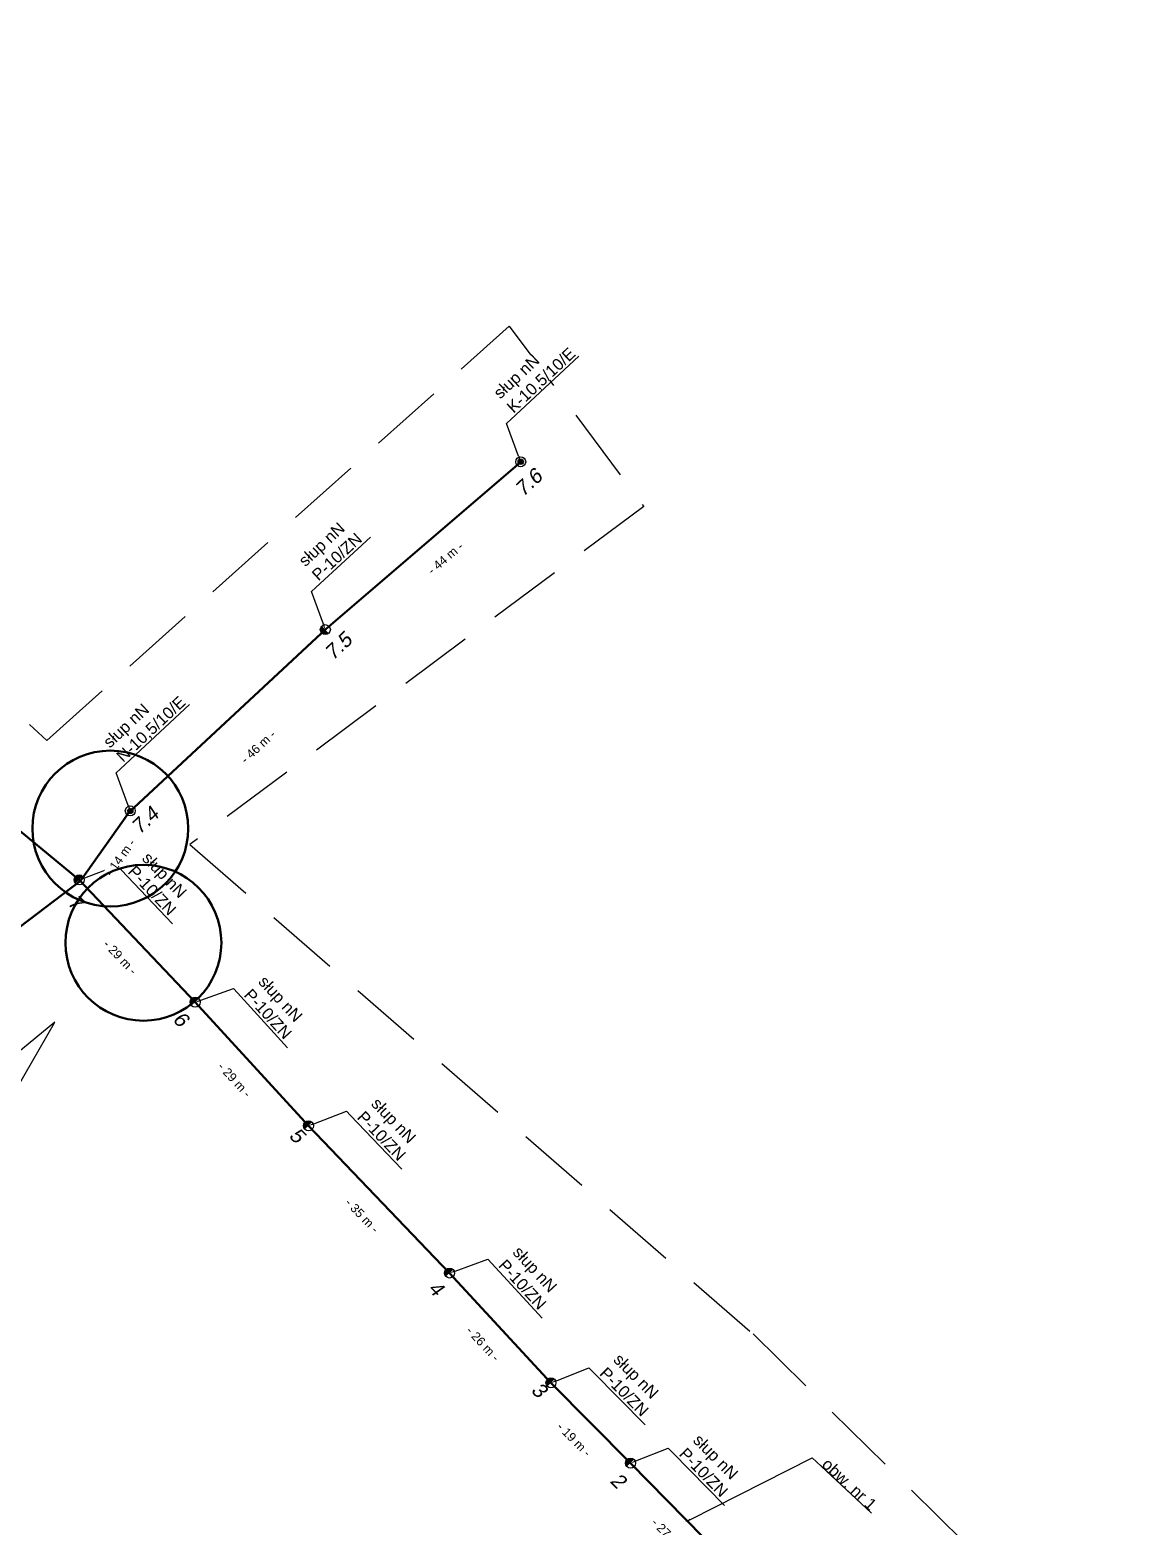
# Model space of a CAD drawing. Header units: millimetres. Extents: x 7530081 to 7533485, y 5764674 to 5768549.
# Drawn here: x 7531491 to 7531681.6, y 5767082.9 to 5767339.1 of the extents above; entities that cross this region are included whole.
import ezdxf
from ezdxf import colors
from ezdxf.entities.mleader import LeaderData, LeaderLine
from ezdxf.math import Vec2, Vec3

# ---------------------------------------------------------------- set-up
doc = ezdxf.new("R2010")
doc.units = ezdxf.units.MM
doc.linetypes.add('DASHED', pattern=[19.05, 12.7, -6.35])
for name, color, linetype, lineweight in [('!TELE', 3, 'Continuous', 50), ('!wymiary', 7, 'Continuous', 25), ('_numery', 7, 'Continuous', 40), ('_PRZEWIESZENIA', 6, 'Continuous', 50)]:
    doc.layers.add(name, color=color, linetype=linetype, lineweight=lineweight)
for name, color, linetype in [('!trafo', 6, 'DASHED'), ('_MM opisy', 7, 'Continuous'), ('_MM slupy', 5, 'Continuous')]:
    doc.layers.add(name, color=color, linetype=linetype)
doc.styles.get("Standard").update_dxf_attribs({"font": 'ARIAL.TTF'})
doc.dimstyles.new('opis linie', dxfattribs={"dimtxt": 1.5, "dimasz": 0.18, "dimexe": 0.18, "dimexo": 0.0625, "dimgap": 2.5, "dimtad": 4, "dimdec": 0, "dimzin": 0, "dimdsep": 46, "dimtxsty": 'Standard', "dimcen": 0.09, "dimse1": 1, "dimse2": 1, "dimsd1": 1, "dimsd2": 1, "dimclrt": 256, "dimadec": 0, "dimazin": 0, "dimtfac": 1, "dimtdec": 0, "dimtofl": 0, "dimtmove": 0, "dimatfit": 3, "dimfxl": 1, "dimtfill": 1, "dimtolj": 1, "dimtzin": 0, "dimarcsym": 0})

# ---------------------------------------------------------------- blocks, each defined once
blk = doc.blocks.new('*D468')
at = {"layer": '!wymiary', "insert": (7531482.75, 5767202.13), "char_height": 1.5, "attachment_point": 5, "rotation": 320.4789, "bg_fill": 3, "box_fill_scale": 1.1, "bg_fill_color": 9, "bg_fill_true_color": 13158600, "bg_fill_transparency": 0}
blk.add_mtext('\\A1;- 37 m -', dxfattribs=at)
blk = doc.blocks.new('*D469')
at = {"layer": '!wymiary', "insert": (7531506.45, 5767180.33), "char_height": 1.5, "attachment_point": 5, "rotation": 313.461, "bg_fill": 3, "box_fill_scale": 1.1, "bg_fill_color": 9, "bg_fill_true_color": 13158600, "bg_fill_transparency": 0}
blk.add_mtext('\\A1;- 29 m -', dxfattribs=at)
blk = doc.blocks.new('*D470')
at = {"layer": '!wymiary', "insert": (7531526.03, 5767159.34), "char_height": 1.5, "attachment_point": 5, "rotation": 312.5276, "bg_fill": 3, "box_fill_scale": 1.1, "bg_fill_color": 9, "bg_fill_true_color": 13158600, "bg_fill_transparency": 0}
blk.add_mtext('\\A1;- 29 m -', dxfattribs=at)
blk = doc.blocks.new('*D471')
at = {"layer": '!wymiary', "insert": (7531547.86, 5767136.1), "char_height": 1.5, "attachment_point": 5, "rotation": 313.7816, "bg_fill": 3, "box_fill_scale": 1.1, "bg_fill_color": 9, "bg_fill_true_color": 13158600, "bg_fill_transparency": 0}
blk.add_mtext('\\A1;- 35 m -', dxfattribs=at)
blk = doc.blocks.new('*D472')
at = {"layer": '!wymiary', "insert": (7531568.5679, 5767114.1449), "char_height": 1.5, "attachment_point": 5, "rotation": 312.711744, "bg_fill": 3, "box_fill_scale": 1.1, "bg_fill_color": 9, "bg_fill_true_color": 13158600, "bg_fill_transparency": 0}
blk.add_mtext('\\A1;- 26 m -', dxfattribs=at)
blk = doc.blocks.new('*D473')
at = {"layer": '!wymiary', "insert": (7531584.15, 5767097.77), "char_height": 1.5, "attachment_point": 5, "rotation": 314.7379, "bg_fill": 3, "box_fill_scale": 1.1, "bg_fill_color": 9, "bg_fill_true_color": 13158600, "bg_fill_transparency": 0}
blk.add_mtext('\\A1;- 19 m -', dxfattribs=at)
blk = doc.blocks.new('*D474')
at = {"layer": '!wymiary', "insert": (7531600.33, 5767081.37), "char_height": 1.5, "attachment_point": 5, "rotation": 314.4558, "bg_fill": 3, "box_fill_scale": 1.1, "bg_fill_color": 9, "bg_fill_true_color": 13158600, "bg_fill_transparency": 0}
blk.add_mtext('\\A1;- 27 m -', dxfattribs=at)
blk = doc.blocks.new('E')
at = {"layer": '_MM slupy'}
h = blk.add_hatch(color=256, dxfattribs=at)
h.dxf.hatch_style = 1
h.paths.add_polyline_path([(0.27, 0.37, 1), (-0.27, -0.37, 1)])
for radius in [0.857, 0.457]:
    blk.add_circle((0, 0), radius, dxfattribs=at)
blk = doc.blocks.new('*D624')
at = {"layer": '!wymiary', "insert": (7531485.58, 5767177.09), "char_height": 1.5, "attachment_point": 5, "rotation": 37.2328, "bg_fill": 3, "box_fill_scale": 1.1, "bg_fill_color": 9, "bg_fill_true_color": 13158600, "bg_fill_transparency": 0}
blk.add_mtext('\\A1;- 45 m -', dxfattribs=at)
blk = doc.blocks.new('*D627')
at = {"layer": '!wymiary', "insert": (7531506.46, 5767197.39), "char_height": 1.5, "attachment_point": 5, "rotation": 54.5214, "bg_fill": 3, "box_fill_scale": 1.1, "bg_fill_color": 9, "bg_fill_true_color": 13158600, "bg_fill_transparency": 0}
blk.add_mtext('\\A1;- 14 m -', dxfattribs=at)
blk = doc.blocks.new('*D628')
at = {"layer": '!wymiary', "insert": (7531530.07, 5767216.35), "char_height": 1.5, "attachment_point": 5, "rotation": 42.9266, "bg_fill": 3, "box_fill_scale": 1.1, "bg_fill_color": 9, "bg_fill_true_color": 13158600, "bg_fill_transparency": 0}
blk.add_mtext('\\A1;- 46 m -', dxfattribs=at)
blk = doc.blocks.new('*D629')
at = {"layer": '!wymiary', "insert": (7531562.12, 5767248.64), "char_height": 1.5, "attachment_point": 5, "rotation": 40.6326, "bg_fill": 3, "box_fill_scale": 1.1, "bg_fill_color": 9, "bg_fill_true_color": 13158600, "bg_fill_transparency": 0}
blk.add_mtext('\\A1;- 44 m -', dxfattribs=at)
blk = doc.blocks.new('ZN')
at = {"layer": '_MM slupy', "transparency": 33554687}
h = blk.add_hatch(color=256, dxfattribs=at)
h.dxf.hatch_style = 1
h.paths.add_polyline_path([(0, -0.86), (0, 0.86, 1)])
at = {"layer": '_MM slupy'}
blk.add_circle((0, 0), 0.857, dxfattribs=at)

msp = doc.modelspace()

# ---------------------------------------------------------------- linework, layer by layer
at = {"layer": '!TELE'}
msp.add_lwpolyline([(7531326.49, 5767339.07), (7531361.4, 5767309.33), (7531396.98, 5767279.58), (7531433.1, 5767248.34), (7531471.18, 5767216.88), (7531499.44, 5767193.57), (7531519.29, 5767172.62), (7531538.68, 5767151.48), (7531562.84, 5767126.27), (7531580.2, 5767107.47), (7531593.81, 5767093.73), (7531612.56, 5767074.62), (7531625.01, 5767062.99), (7531651.14, 5767039.08), (7531670.91, 5767020.86), (7531692.33, 5767001.3), (7531711.66, 5766983.38), (7531737.55, 5766954.22), (7531772.66, 5766914.44), (7531807.76, 5766876.71), (7531842.34, 5766839.53)], dxfattribs=at)
at = {"layer": '!trafo', "color": 3}
msp.add_lwpolyline([(7531359.21, 5767270.36), (7531391.93, 5767309.53), (7531493.91, 5767217.45), (7531573.04, 5767288.36), (7531596.07, 5767257.51), (7531518.35, 5767199.62), (7531614.79, 5767115.86), (7532146.11, 5766591.33), (7532084.98, 5766546.12), (7531739.21, 5766915.92), (7531658.18, 5766863.73), (7531441.45, 5767075.49), (7531495.29, 5767169.21), (7531403.55, 5767094.13), (7531379.71, 5767119.17), (7531426.38, 5767230.11), (7531359.21, 5767270.36)], dxfattribs=at)

# ---------------------------------------------------------------- block references
at = {"layer": '_MM slupy'}
for p, rotation in [((7531541.57, 5767236.41), 42.6997294609691), ((7531499.44, 5767193.57), 313.4609799020921), ((7531519.29, 5767172.62), 312.5276246458798), ((7531538.68, 5767151.48), 313.7816183867773), ((7531562.84, 5767126.27), 312.7117443608658), ((7531580.2, 5767107.47), 314.7379171753474), ((7531593.81, 5767093.73), 314.4557820491749)]:
    msp.add_blockref('ZN', p, dxfattribs=dict(at, rotation=rotation))

# ---------------------------------------------------------------- next in the draw order: leaders
at = {"layer": '_MM opisy'}
ml = msp.add_multileader_mtext('Standard', dxfattribs=at)
ml.set_content('\\pxql;słup nN\\PP-10/ZN', color=256)
ml.set_leader_properties()
ml.build(insert=Vec2(0, 0))
ml.multileader.update_dxf_attribs({"has_text_frame": 1, "text_left_attachment_type": 5, "text_right_attachment_type": 5, "dogleg_length": 1, "arrow_head_size": 1})
ctx = ml.context
ctx.base_point, ctx.char_height, ctx.arrow_head_size, ctx.landing_gap_size, ctx.plane_origin, ctx.plane_x_axis, ctx.plane_y_axis = Vec3(7531506.64, 5767195.28), 2, 1, 1, Vec3(7531499.59, 5767191.35), Vec3(0.68786, -0.725843), Vec3(0.725843, 0.68786)
ctx.left_attachment, ctx.right_attachment = 5, 5
notes = []
notes.append((ctx, [(0, (1, 1, 0), (7531505.95, 5767196.01), (0.68786, -0.725843), 1, [(0, [(7531499.44, 5767193.57), (7531505.95, 5767196.01)], 0, [])])]))
ctx.mtext.insert, ctx.mtext.text_direction, ctx.mtext.rotation, ctx.mtext.flow_direction = Vec3(7531511.51, 5767198.52), Vec3(0.68786, -0.725843), 5.470926, 5
ctx.mtext.has_bg_fill, ctx.mtext.bg_color, ctx.mtext.bg_scale_factor, ctx.mtext.bg_transparency, ctx.mtext.use_window_bg_color = 1, -1023410175, 1, 0, 1
ml = msp.add_multileader_mtext('Standard', dxfattribs=at)
ml.set_content('\\pxql;słup nN\\PP-10/ZN', color=256)
ml.set_leader_properties()
ml.build(insert=Vec2(0, 0))
ml.multileader.update_dxf_attribs({"has_text_frame": 1, "text_left_attachment_type": 5, "text_right_attachment_type": 5, "dogleg_length": 1, "arrow_head_size": 1})
ctx = ml.context
ctx.base_point, ctx.char_height, ctx.arrow_head_size, ctx.landing_gap_size, ctx.plane_origin, ctx.plane_x_axis, ctx.plane_y_axis = Vec3(7531526.52, 5767174.22), 2, 1, 1, Vec3(7531519.4, 5767170.39), Vec3(0.675946, -0.736952), Vec3(0.736952, 0.675946)
ctx.left_attachment, ctx.right_attachment = 5, 5
notes.append((ctx, [(0, (1, 1, 0), (7531525.84, 5767174.95), (0.675946, -0.736952), 1, [(0, [(7531519.29, 5767172.62), (7531525.84, 5767174.95)], 0, [])])]))
ctx.mtext.insert, ctx.mtext.text_direction, ctx.mtext.rotation, ctx.mtext.flow_direction = Vec3(7531531.44, 5767177.38), Vec3(0.675946, -0.736952), 5.454636, 5
ctx.mtext.has_bg_fill, ctx.mtext.bg_color, ctx.mtext.bg_scale_factor, ctx.mtext.bg_transparency, ctx.mtext.use_window_bg_color = 1, -1023410175, 1, 0, 1
ml = msp.add_multileader_mtext('Standard', dxfattribs=at)
ml.set_content('\\pxql;słup nN\\PP-10/ZN', color=256)
ml.set_leader_properties()
ml.build(insert=Vec2(0, 0))
ml.multileader.update_dxf_attribs({"has_text_frame": 1, "text_left_attachment_type": 5, "text_right_attachment_type": 5, "dogleg_length": 1, "arrow_head_size": 1})
ctx = ml.context
ctx.base_point, ctx.char_height, ctx.arrow_head_size, ctx.landing_gap_size, ctx.plane_origin, ctx.plane_x_axis, ctx.plane_y_axis = Vec3(7531545.87, 5767153.23), 2, 1, 1, Vec3(7531538.84, 5767149.26), Vec3(0.691912, -0.721982), Vec3(0.721982, 0.691912)
ctx.left_attachment, ctx.right_attachment = 5, 5
notes.append((ctx, [(0, (1, 1, 0), (7531545.18, 5767153.96), (0.691912, -0.721982), 1, [(0, [(7531538.68, 5767151.48), (7531545.18, 5767153.96)], 0, [])])]))
ctx.mtext.insert, ctx.mtext.text_direction, ctx.mtext.rotation, ctx.mtext.flow_direction = Vec3(7531550.73, 5767156.5), Vec3(0.691912, -0.721982), 5.476522, 5
ctx.mtext.has_bg_fill, ctx.mtext.bg_color, ctx.mtext.bg_scale_factor, ctx.mtext.bg_transparency, ctx.mtext.use_window_bg_color = 1, -1023410175, 1, 0, 1
ml = msp.add_multileader_mtext('Standard', dxfattribs=at)
ml.set_content('\\pxql;słup nN\\PP-10/ZN', color=256)
ml.set_leader_properties()
ml.build(insert=Vec2(0, 0))
ml.multileader.update_dxf_attribs({"has_text_frame": 1, "text_left_attachment_type": 5, "text_right_attachment_type": 5, "dogleg_length": 1, "arrow_head_size": 1})
ctx = ml.context
ctx.base_point, ctx.char_height, ctx.arrow_head_size, ctx.landing_gap_size, ctx.plane_origin, ctx.plane_x_axis, ctx.plane_y_axis = Vec3(7531570.06, 5767127.89), 2, 1, 1, Vec3(7531562.96, 5767124.04), Vec3(0.67831, -0.734776), Vec3(0.734776, 0.67831)
ctx.left_attachment, ctx.right_attachment = 5, 5
notes.append((ctx, [(0, (1, 1, 0), (7531569.39, 5767128.62), (0.67831, -0.734776), 1, [(0, [(7531562.84, 5767126.27), (7531569.39, 5767128.62)], 0, [])])]))
ctx.mtext.insert, ctx.mtext.text_direction, ctx.mtext.rotation, ctx.mtext.flow_direction = Vec3(7531574.98, 5767131.07), Vec3(0.67831, -0.734776), 5.45785, 5
ctx.mtext.has_bg_fill, ctx.mtext.bg_color, ctx.mtext.bg_scale_factor, ctx.mtext.bg_transparency, ctx.mtext.use_window_bg_color = 1, -1023410175, 1, 0, 1
ml = msp.add_multileader_mtext('Standard', dxfattribs=at)
ml.set_content('\\pxql;słup nN\\PP-10/ZN', color=256)
ml.set_leader_properties()
ml.build(insert=Vec2(0, 0))
ml.multileader.update_dxf_attribs({"has_text_frame": 1, "text_left_attachment_type": 5, "text_right_attachment_type": 5, "dogleg_length": 1, "arrow_head_size": 1})
ctx = ml.context
ctx.base_point, ctx.char_height, ctx.arrow_head_size, ctx.landing_gap_size, ctx.plane_origin, ctx.plane_x_axis, ctx.plane_y_axis = Vec3(7531587.36, 5767109.34), 2, 1, 1, Vec3(7531580.4, 5767105.25), Vec3(0.703865, -0.710334), Vec3(0.710334, 0.703865)
ctx.left_attachment, ctx.right_attachment = 5, 5
notes.append((ctx, [(0, (1, 1, 0), (7531586.66, 5767110.05), (0.703865, -0.710334), 1, [(0, [(7531580.2, 5767107.47), (7531586.66, 5767110.05)], 0, [])])]))
ctx.mtext.insert, ctx.mtext.text_direction, ctx.mtext.rotation, ctx.mtext.flow_direction = Vec3(7531592.16, 5767112.69), Vec3(0.703865, -0.710334), 5.493213, 5
ctx.mtext.has_bg_fill, ctx.mtext.bg_color, ctx.mtext.bg_scale_factor, ctx.mtext.bg_transparency, ctx.mtext.use_window_bg_color = 1, -1023410175, 1, 0, 1
for ctx, leaders in notes:
    for number, flags, end, landing, length, lines in leaders:
        leader = LeaderData()
        leader.index, (leader.has_last_leader_line, leader.has_dogleg_vector, leader.attachment_direction) = number, flags
        leader.last_leader_point, leader.dogleg_vector, leader.dogleg_length = Vec3(end), Vec3(landing), length
        for number, points, colour, breaks in lines:
            line = LeaderLine()
            line.index, line.vertices, line.color, line.breaks = number, Vec3.list(points), colors.encode_raw_color(colour), breaks
            leader.lines.append(line)
        ctx.leaders.append(leader)

# ---------------------------------------------------------------- next in the draw order: dimensions: what is measured, and where the dimension line sits
at = {"layer": '!wymiary'}
dim = msp.add_aligned_dim(p1=(7531471.18, 5767216.88), p2=(7531499.44, 5767193.57), distance=-0.75, dimstyle='opis linie', override={"dimpost": '- <> m -'}, dxfattribs=at)
dim.commit()
dim.dimension.update_dxf_attribs({"geometry": '*D468', "text_midpoint": (7531482.75, 5767202.13)})

# ---------------------------------------------------------------- next in the draw order: leaders
at = {"layer": '_MM opisy'}
ml = msp.add_multileader_mtext('Standard', dxfattribs=at)
ml.set_content('\\pxql;słup nN\\PP-10/ZN', color=256)
ml.set_leader_properties()
ml.build(insert=Vec2(0, 0))
ml.multileader.update_dxf_attribs({"has_text_frame": 1, "text_left_attachment_type": 5, "text_right_attachment_type": 5, "dogleg_length": 1, "arrow_head_size": 1})
ctx = ml.context
ctx.base_point, ctx.char_height, ctx.arrow_head_size, ctx.landing_gap_size, ctx.plane_origin, ctx.plane_x_axis, ctx.plane_y_axis = Vec3(7531600.98, 5767095.57), 2, 1, 1, Vec3(7531594, 5767091.51), Vec3(0.700359, -0.713791), Vec3(0.713791, 0.700359)
ctx.left_attachment, ctx.right_attachment = 5, 5
notes = []
notes.append((ctx, [(0, (1, 1, 0), (7531600.28, 5767096.28), (0.700359, -0.713791), 1, [(0, [(7531593.81, 5767093.73), (7531600.28, 5767096.28)], 0, [])])]))
ctx.mtext.insert, ctx.mtext.text_direction, ctx.mtext.rotation, ctx.mtext.flow_direction = Vec3(7531605.8, 5767098.89), Vec3(0.700359, -0.713791), 5.488289, 5
ctx.mtext.has_bg_fill, ctx.mtext.bg_color, ctx.mtext.bg_scale_factor, ctx.mtext.bg_transparency, ctx.mtext.use_window_bg_color = 1, -1023410175, 1, 0, 1
for ctx, leaders in notes:
    for number, flags, end, landing, length, lines in leaders:
        leader = LeaderData()
        leader.index, (leader.has_last_leader_line, leader.has_dogleg_vector, leader.attachment_direction) = number, flags
        leader.last_leader_point, leader.dogleg_vector, leader.dogleg_length = Vec3(end), Vec3(landing), length
        for number, points, colour, breaks in lines:
            line = LeaderLine()
            line.index, line.vertices, line.color, line.breaks = number, Vec3.list(points), colors.encode_raw_color(colour), breaks
            leader.lines.append(line)
        ctx.leaders.append(leader)

# ---------------------------------------------------------------- next in the draw order: dimensions: what is measured, and where the dimension line sits
at = {"layer": '!wymiary'}
dim = msp.add_aligned_dim(p1=(7531499.44, 5767193.57), p2=(7531519.29, 5767172.62), distance=-0.75, dimstyle='opis linie', override={"dimpost": '- <> m -'}, dxfattribs=at)
dim.commit()
dim.dimension.update_dxf_attribs({"geometry": '*D469', "text_midpoint": (7531506.45, 5767180.33)})

# ---------------------------------------------------------------- next in the draw order: linework, layer by layer
at = {"layer": '!TELE', "color": 1}
msp.add_lwpolyline([(7531499.63, 5767193.41), (7531507.99, 5767205.15), (7531541.74, 5767236.54), (7531575.26, 5767265.29)], dxfattribs=at)
at = {"layer": '!TELE'}
msp.add_lwpolyline([(7531393.8, 5767113.55), (7531427.86, 5767139.17), (7531463.98, 5767166.34), (7531499.63, 5767193.41)], dxfattribs=at)

# ---------------------------------------------------------------- next in the draw order: dimensions: what is measured, and where the dimension line sits
at = {"layer": '!wymiary'}
dim = msp.add_aligned_dim(p1=(7531519.29, 5767172.62), p2=(7531538.68, 5767151.48), distance=-0.75, dimstyle='opis linie', override={"dimpost": '- <> m -'}, dxfattribs=at)
dim.commit()
dim.dimension.update_dxf_attribs({"geometry": '*D470', "text_midpoint": (7531526.03, 5767159.34)})

# ---------------------------------------------------------------- next in the draw order: texts
at = {"layer": '_numery', "oblique": 10}
msp.add_text('6', height=2.5, rotation=314.9841, dxfattribs=at).set_placement((7531515.29, 5767169.55))

# ---------------------------------------------------------------- next in the draw order: dimensions: what is measured, and where the dimension line sits
at = {"layer": '!wymiary'}
dim = msp.add_linear_dim(base=(7531500.35, 5767192.41), p1=(7531463.95, 5767166.3), p2=(7531499.61, 5767193.39), angle=37.2328, dimstyle='opis linie', override={"dimpost": '- <> m -'}, dxfattribs=at)
dim.commit()
dim.dimension.update_dxf_attribs({"geometry": '*D624', "text_midpoint": (7531483.61, 5767179.68), "dimtype": 161})
dim = msp.add_aligned_dim(p1=(7531538.68, 5767151.48), p2=(7531562.84, 5767126.27), distance=-0.75, dimstyle='opis linie', override={"dimpost": '- <> m -'}, dxfattribs=at)
dim.commit()
dim.dimension.update_dxf_attribs({"geometry": '*D471', "text_midpoint": (7531547.86, 5767136.1)})

# ---------------------------------------------------------------- next in the draw order: leaders
at = {"layer": '_MM opisy'}
ml = msp.add_multileader_mtext('Standard', dxfattribs=at)
ml.set_content('\\pxql;słup nN\\PK-10,5/10/E', color=256)
ml.set_leader_properties()
ml.build(insert=Vec2(0, 0))
ml.multileader.update_dxf_attribs({"has_text_frame": 1, "text_left_attachment_type": 5, "text_right_attachment_type": 5, "dogleg_length": 1, "arrow_head_size": 1})
ctx = ml.context
ctx.base_point, ctx.char_height, ctx.arrow_head_size, ctx.landing_gap_size, ctx.plane_origin, ctx.plane_x_axis, ctx.plane_y_axis = Vec3(7531573.35, 5767272.35), 2, 1, 1, Vec3(7531577.23, 5767265.28), Vec3(0.730744, 0.682651), Vec3(-0.682651, 0.730744)
ctx.left_attachment, ctx.right_attachment = 5, 5
notes = []
notes.append((ctx, [(0, (1, 1, 0), (7531572.61, 5767271.67), (0.730744, 0.682651), 1, [(0, [(7531575.01, 5767265.14), (7531572.61, 5767271.67)], 0, [])])]))
ctx.mtext.insert, ctx.mtext.text_direction, ctx.mtext.rotation, ctx.mtext.flow_direction = Vec3(7531570.14, 5767277.25), Vec3(0.730744, 0.682651), 0.751385, 5
ctx.mtext.has_bg_fill, ctx.mtext.bg_color, ctx.mtext.bg_scale_factor, ctx.mtext.bg_transparency, ctx.mtext.use_window_bg_color = 1, -1023410175, 1, 0, 1
ml = msp.add_multileader_mtext('Standard', dxfattribs=at)
ml.set_content('\\pxql;słup nN\\PP-10/ZN', color=256)
ml.set_leader_properties()
ml.build(insert=Vec2(0, 0))
ml.multileader.update_dxf_attribs({"has_text_frame": 1, "text_left_attachment_type": 5, "text_right_attachment_type": 5, "dogleg_length": 1, "arrow_head_size": 1})
ctx = ml.context
ctx.base_point, ctx.char_height, ctx.arrow_head_size, ctx.landing_gap_size, ctx.plane_origin, ctx.plane_x_axis, ctx.plane_y_axis = Vec3(7531539.96, 5767243.63), 2, 1, 1, Vec3(7531543.8, 5767236.53), Vec3(0.734918, 0.678156), Vec3(-0.678156, 0.734918)
ctx.left_attachment, ctx.right_attachment = 5, 5
notes.append((ctx, [(0, (1, 1, 0), (7531539.22, 5767242.95), (0.734918, 0.678156), 1, [(0, [(7531541.57, 5767236.41), (7531539.22, 5767242.95)], 0, [])])]))
ctx.mtext.insert, ctx.mtext.text_direction, ctx.mtext.rotation, ctx.mtext.flow_direction = Vec3(7531536.78, 5767248.55), Vec3(0.734918, 0.678156), 0.745251, 5
ctx.mtext.has_bg_fill, ctx.mtext.bg_color, ctx.mtext.bg_scale_factor, ctx.mtext.bg_transparency, ctx.mtext.use_window_bg_color = 1, -1023410175, 1, 0, 1
ml = msp.add_multileader_mtext('Standard', dxfattribs=at)
ml.set_content('\\pxql;słup nN\\PN-10,5/10/E', color=256)
ml.set_leader_properties()
ml.build(insert=Vec2(0, 0))
ml.multileader.update_dxf_attribs({"has_text_frame": 1, "text_left_attachment_type": 5, "text_right_attachment_type": 5, "dogleg_length": 1, "arrow_head_size": 1})
ctx = ml.context
ctx.base_point, ctx.char_height, ctx.arrow_head_size, ctx.landing_gap_size, ctx.plane_origin, ctx.plane_x_axis, ctx.plane_y_axis = Vec3(7531506.52, 5767212.58), 2, 1, 1, Vec3(7531510.4, 5767205.5), Vec3(0.730744, 0.682651), Vec3(-0.682651, 0.730744)
ctx.left_attachment, ctx.right_attachment = 5, 5
notes.append((ctx, [(0, (1, 1, 0), (7531505.79, 5767211.9), (0.730744, 0.682651), 1, [(0, [(7531508.18, 5767205.37), (7531505.79, 5767211.9)], 0, [])])]))
ctx.mtext.insert, ctx.mtext.text_direction, ctx.mtext.rotation, ctx.mtext.flow_direction = Vec3(7531503.31, 5767217.48), Vec3(0.730744, 0.682651), 0.751385, 5
ctx.mtext.has_bg_fill, ctx.mtext.bg_color, ctx.mtext.bg_scale_factor, ctx.mtext.bg_transparency, ctx.mtext.use_window_bg_color = 1, -1023410175, 1, 0, 1
for ctx, leaders in notes:
    for number, flags, end, landing, length, lines in leaders:
        leader = LeaderData()
        leader.index, (leader.has_last_leader_line, leader.has_dogleg_vector, leader.attachment_direction) = number, flags
        leader.last_leader_point, leader.dogleg_vector, leader.dogleg_length = Vec3(end), Vec3(landing), length
        for number, points, colour, breaks in lines:
            line = LeaderLine()
            line.index, line.vertices, line.color, line.breaks = number, Vec3.list(points), colors.encode_raw_color(colour), breaks
            leader.lines.append(line)
        ctx.leaders.append(leader)

# ---------------------------------------------------------------- next in the draw order: block references
at = {"rotation": 43.05116878222647}
for p in [(7531575.01, 5767265.14), (7531508.18, 5767205.37)]:
    msp.add_blockref('E', p, dxfattribs=at)

# ---------------------------------------------------------------- next in the draw order: texts
at = {"layer": '_numery', "oblique": 10}
for s, p in [('7', (7531497.3, 5767189.53)), ('5', (7531535.2, 5767149.64))]:
    msp.add_text(s, height=2.5, rotation=314.9841, dxfattribs=at).set_placement(p)

# ---------------------------------------------------------------- next in the draw order: dimensions: what is measured, and where the dimension line sits
at = {"layer": '!wymiary'}
dim = msp.add_aligned_dim(p1=(7531562.84, 5767126.27), p2=(7531580.2, 5767107.47), distance=-0.75, dimstyle='opis linie', override={"dimpost": '- <> m -'}, dxfattribs=at)
dim.commit()
dim.dimension.update_dxf_attribs({"geometry": '*D472', "text_midpoint": (7531568.57, 5767114.14)})

# ---------------------------------------------------------------- next in the draw order: texts
at = {"layer": '_numery', "oblique": 10}
msp.add_text('4', height=2.5, rotation=314.9841, dxfattribs=at).set_placement((7531558.98, 5767123.47))

# ---------------------------------------------------------------- next in the draw order: dimensions: what is measured, and where the dimension line sits
at = {"layer": '!wymiary'}
dim = msp.add_linear_dim(base=(7531507.99, 5767205.15), p1=(7531499.63, 5767193.41), p2=(7531507.99, 5767205.15), angle=54.5214, dimstyle='opis linie', override={"dimpost": '- <> m -'}, dxfattribs=at)
dim.commit()
dim.dimension.update_dxf_attribs({"geometry": '*D627', "text_midpoint": (7531503.81, 5767199.28), "dimtype": 161})
dim = msp.add_aligned_dim(p1=(7531580.2, 5767107.47), p2=(7531593.81, 5767093.73), distance=-0.75, dimstyle='opis linie', override={"dimpost": '- <> m -'}, dxfattribs=at)
dim.commit()
dim.dimension.update_dxf_attribs({"geometry": '*D473', "text_midpoint": (7531584.15, 5767097.77)})

# ---------------------------------------------------------------- next in the draw order: linework, layer by layer
at = {"layer": '_PRZEWIESZENIA', "color": 3}
msp.add_circle((7531510.43, 5767182.8), 13.34, dxfattribs=at)

# ---------------------------------------------------------------- next in the draw order: texts
at = {"layer": '_numery', "oblique": 10}
msp.add_text('3', height=2.5, rotation=314.9841, dxfattribs=at).set_placement((7531576.64, 5767106.07))

# ---------------------------------------------------------------- next in the draw order: dimensions: what is measured, and where the dimension line sits
at = {"layer": '!wymiary'}
dim = msp.add_linear_dim(base=(7531544.02, 5767233.78), p1=(7531508.19, 5767205.35), p2=(7531541.57, 5767236.41), angle=42.9266, dimstyle='opis linie', override={"dimpost": '- <> m -'}, dxfattribs=at)
dim.commit()
dim.dimension.update_dxf_attribs({"geometry": '*D628', "text_midpoint": (7531527.85, 5767218.74), "dimtype": 161})
dim = msp.add_aligned_dim(p1=(7531593.81, 5767093.73), p2=(7531612.56, 5767074.62), distance=-0.75, dimstyle='opis linie', override={"dimpost": '- <> m -'}, dxfattribs=at)
dim.commit()
dim.dimension.update_dxf_attribs({"geometry": '*D474', "text_midpoint": (7531600.33, 5767081.37)})

# ---------------------------------------------------------------- next in the draw order: linework, layer by layer
at = {"layer": '_PRZEWIESZENIA', "color": 3}
msp.add_circle((7531504.76, 5767202.36), 13.34, dxfattribs=at)

# ---------------------------------------------------------------- next in the draw order: texts
at = {"layer": '_numery', "oblique": 10}
for s, rotation, p in [('7.4', 43.0316, (7531509.76, 5767201.22)), ('2', 314.9841, (7531590.16, 5767090.54))]:
    msp.add_text(s, height=2.5, rotation=rotation, dxfattribs=at).set_placement(p)

# ---------------------------------------------------------------- next in the draw order: dimensions: what is measured, and where the dimension line sits
at = {"layer": '!wymiary'}
dim = msp.add_linear_dim(base=(7531575.8, 5767264.66), p1=(7531541.58, 5767236.39), p2=(7531575.26, 5767265.29), angle=40.6326, dimstyle='opis linie', override={"dimpost": '- <> m -'}, dxfattribs=at)
dim.commit()
dim.dimension.update_dxf_attribs({"geometry": '*D629', "text_midpoint": (7531560.01, 5767251.1), "dimtype": 161})

# ---------------------------------------------------------------- next in the draw order: leaders
at = {"layer": '_MM opisy', "color": 1}
ml = msp.add_multileader_mtext('Standard', dxfattribs=at)
ml.set_content('\\pxql;obw. nr 1', color=1)
ml.set_leader_properties()
ml.build(insert=Vec2(0, 0))
ml.multileader.update_dxf_attribs({"has_text_frame": 1, "text_left_attachment_type": 5, "text_right_attachment_type": 5, "dogleg_length": 1, "arrow_head_size": 1})
ctx = ml.context
ctx.base_point, ctx.char_height, ctx.arrow_head_size, ctx.landing_gap_size, ctx.plane_origin, ctx.plane_x_axis, ctx.plane_y_axis = Vec3(7531625.65, 5767093.96), 2, 1, 1, Vec3(7531603.45, 5767081.43), Vec3(0.730744, -0.682651), Vec3(0.682651, 0.730744)
ctx.left_attachment, ctx.right_attachment = 5, 5
notes = []
notes.append((ctx, [(0, (1, 1, 0), (7531624.92, 5767094.64), (0.730744, -0.682651), 1, [(0, [(7531603.17, 5767083.64), (7531624.92, 5767094.64)], 0, [])])]))
ctx.mtext.insert, ctx.mtext.text_direction, ctx.mtext.rotation, ctx.mtext.flow_direction = Vec3(7531627.78, 5767094.77), Vec3(0.730744, -0.682651), 5.5318, 5
ctx.mtext.has_bg_fill, ctx.mtext.bg_color, ctx.mtext.bg_scale_factor, ctx.mtext.bg_transparency, ctx.mtext.use_window_bg_color = 1, -1023410175, 1, 0, 1
for ctx, leaders in notes:
    for number, flags, end, landing, length, lines in leaders:
        leader = LeaderData()
        leader.index, (leader.has_last_leader_line, leader.has_dogleg_vector, leader.attachment_direction) = number, flags
        leader.last_leader_point, leader.dogleg_vector, leader.dogleg_length = Vec3(end), Vec3(landing), length
        for number, points, colour, breaks in lines:
            line = LeaderLine()
            line.index, line.vertices, line.color, line.breaks = number, Vec3.list(points), colors.encode_raw_color(colour), breaks
            leader.lines.append(line)
        ctx.leaders.append(leader)

# ---------------------------------------------------------------- next in the draw order: texts
at = {"layer": '_numery', "oblique": 10}
for s, p in [('7.6', (7531575.42, 5767259.04)), ('7.5', (7531542.86, 5767231.03))]:
    msp.add_text(s, height=2.5, rotation=43.0316, dxfattribs=at).set_placement(p)

doc.saveas('drawing.dxf')
